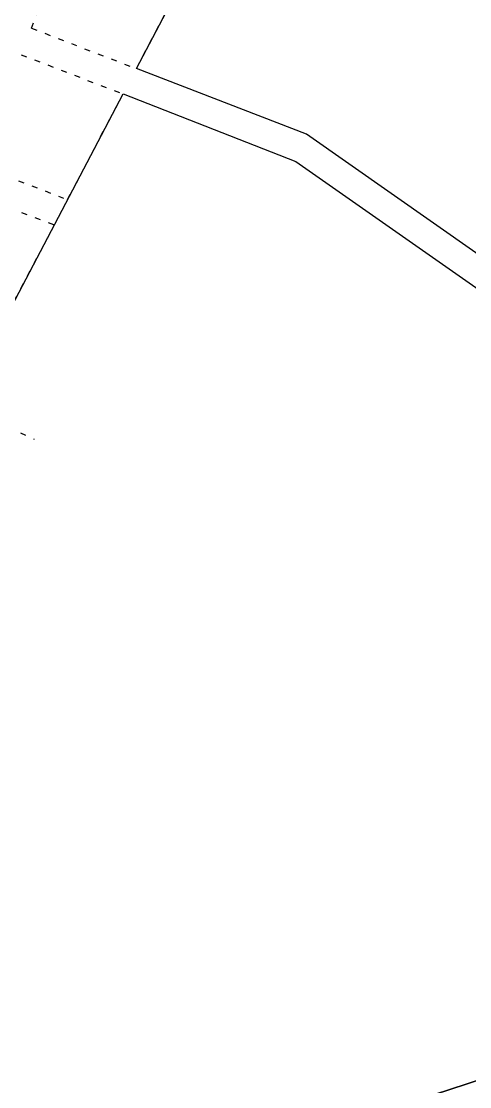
# Model space of a CAD drawing. Extents: x 714896 to 749292, y 8417558 to 8447149.
# Drawn here: x 743455.8 to 743645, y 8426140.4 to 8426589.8 of the extents above; entities that cross this region are included whole.
import ezdxf

# ---------------------------------------------------------------- set-up
doc = ezdxf.new("R2010")
doc.units = 0
doc.header["$MEASUREMENT"] = 0
doc.linetypes.add('ACAD_ISO03W100', pattern=[30, 12, -18])
doc.layers.add('LOTE', color=7, linetype='CONTINUOUS')
doc.layers.add('QUADRA', color=6, linetype='CONTINUOUS')

msp = doc.modelspace()

# ---------------------------------------------------------------- linework, layer by layer
at = {"layer": 'LOTE', "color": 192, "linetype": 'ACAD_ISO03W100', "ltscale": 0.2}
for points in [[(743460.13, 8426586.9), (743478.11, 8426633.55)], [(743504.36, 8426569.86), (743527.76, 8426614.42)], [(743460.13, 8426586.9), (743504.36, 8426569.86)], [(743455.82, 8426575.7), (743498.74, 8426559.16)], [(743475.34, 8426514.6), (743498.74, 8426559.16)], [(743437.85, 8426529.04), (743475.29, 8426514.61)], [(743433.53, 8426517.84), (743469.69, 8426503.91)], [(743452.87, 8426471.81), (743469.72, 8426503.9)]]:
    msp.add_lwpolyline(points, dxfattribs=at)
msp.add_lwpolyline([(743401.64, 8426435.17), (743406.4, 8426433.87, -0.011018), (743407.68, 8426433.55), (743416.52, 8426431.19, -0.01121), (743417.81, 8426430.81), (743426.97, 8426427.91, -0.011287), (743428.25, 8426427.47), (743437.75, 8426423.99, -0.01126), (743439.01, 8426423.5), (743448.83, 8426419.38, -0.01114), (743450.05, 8426418.84), (743461.2, 8426413.57)], format="xyb", dxfattribs=at)
at = {"layer": 'QUADRA', "color": 6}
msp.add_lwpolyline([(743879.76, 8426329.46), (743576.11, 8426542.19), (743504.36, 8426569.86), (743541.77, 8426641.09)], dxfattribs=at)
at = {"layer": 'QUADRA', "linetype": 'CONTINUOUS'}
msp.add_lwpolyline([(744376.24, 8426380.9), (743324.99, 8426037.48), (743242.98, 8426071.52), (743282.85, 8426147.58), (743329.6, 8426236.74), (743335.21, 8426247.44), (743364.2, 8426302.99), (743400.35, 8426373.4), (743431.48, 8426431.07), (743447.26, 8426461.12), (743498.74, 8426559.16), (743571.66, 8426530.66), (743682.69, 8426452.87)], dxfattribs=at)
at = {"layer": 'QUADRA', "color": 6, "linetype": 'CONTINUOUS'}
msp.add_lwpolyline([(743666.81, 8425872.87), (743587.93, 8425879.36), (743516.53, 8425888.03), (743410.64, 8425900.89), (743312.55, 8425912.8), (743176.27, 8425944.83), (743176.27, 8425944.83), (743242.98, 8426071.52), (743324.99, 8426037.48), (744376.24, 8426380.9)], dxfattribs=at)

doc.saveas('drawing.dxf')
